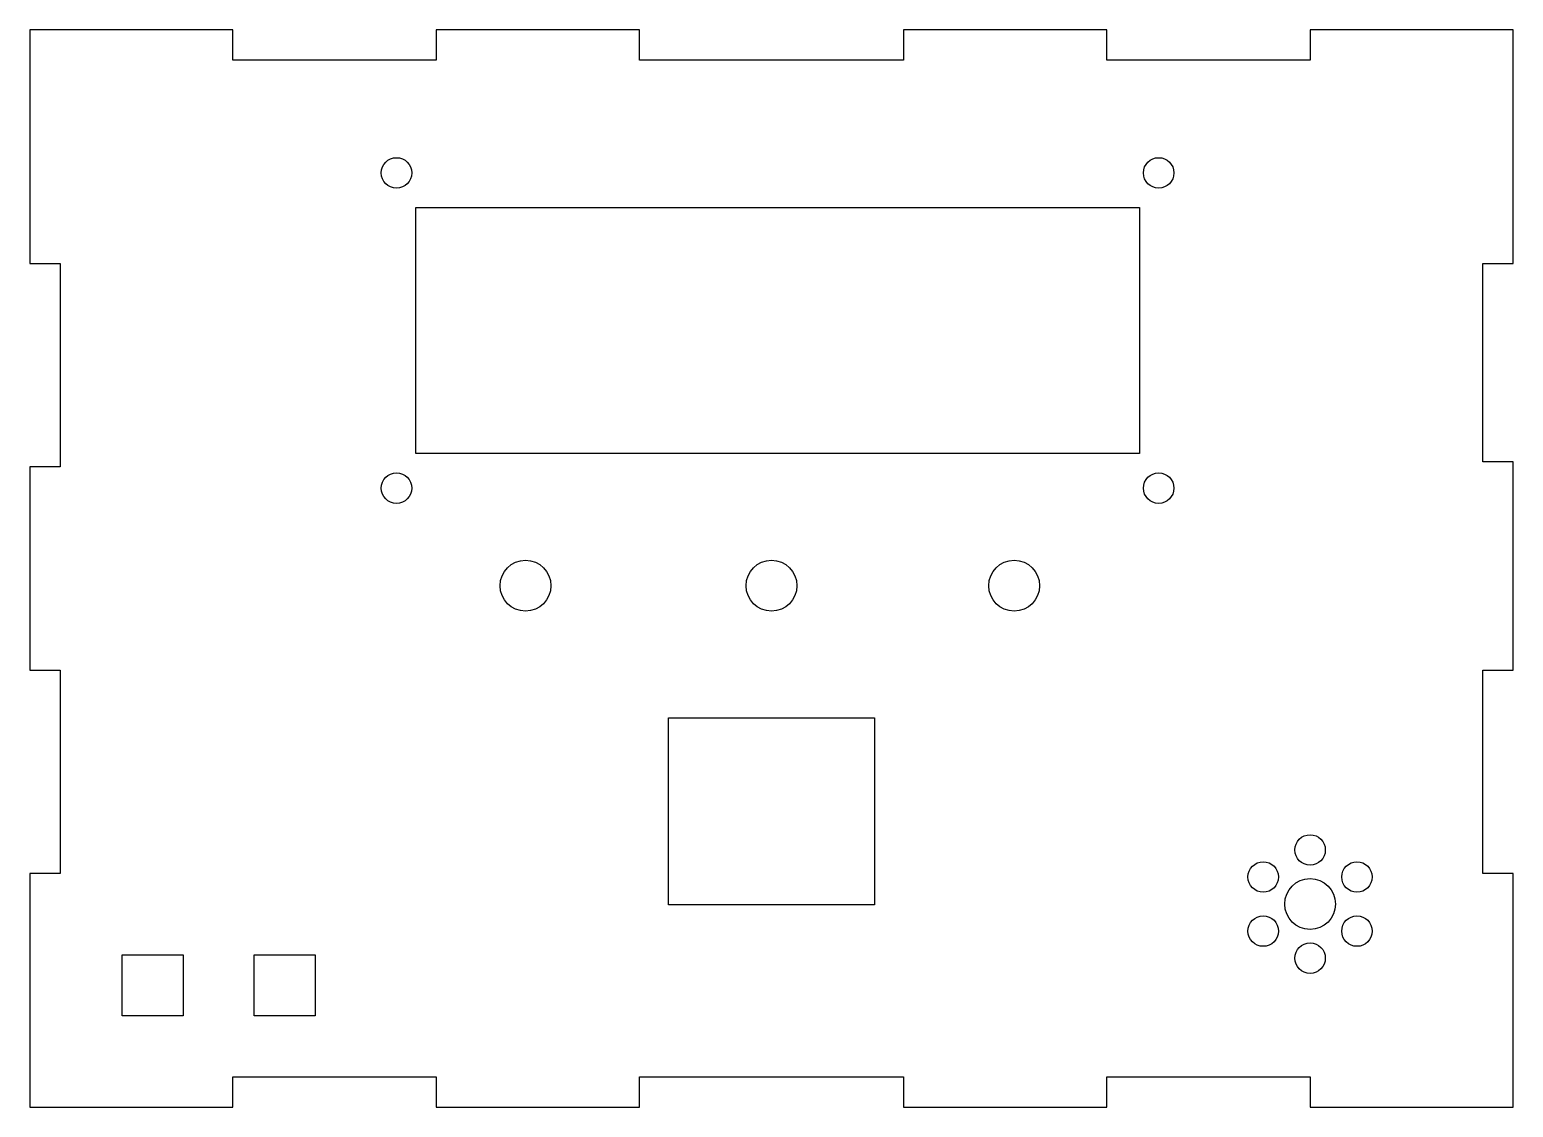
# Model space of a CAD drawing. Header units: millimetres. Extents: x -73 to 73, y -53 to 53.
import ezdxf

# ---------------------------------------------------------------- set-up
doc = ezdxf.new("R2010")
doc.units = ezdxf.units.MM

msp = doc.modelspace()

# ---------------------------------------------------------------- linework, layer by layer
for points in [[(-73, 53), (-73, 30.01), (-70, 30.01), (-70, 10.01), (-73, 10.01), (-73, -9.99), (-70, -9.99), (-70, -29.99), (-73, -29.99), (-73, -52.99), (-53, -52.99), (-53, -49.99), (-33, -49.99), (-33, -52.99), (-13, -52.99), (-13, -49.99), (13, -49.99), (13, -52.99), (33, -52.99), (33, -49.99), (53, -49.99), (53, -52.99), (73, -52.99), (73, -30), (70, -30), (70, -10), (73, -10), (73, 10.5), (70, 10.5), (70, 30.01), (73, 30.01), (73, 53), (53, 53), (53, 50.01), (33, 50.01), (33, 53), (13, 53), (13, 50.01), (-13, 50.01), (-13, 53), (-33, 53), (-33, 50.01), (-53, 50.01), (-53, 53)], [(-35, 35.51), (36.2, 35.51), (36.2, 11.31), (-35, 11.31)], [(-10.15, -14.69), (10.15, -14.69), (10.15, -33.09), (-10.15, -33.09)], [(-63.9, -43.99), (-63.9, -37.99), (-57.9, -37.99), (-57.9, -43.99)], [(-50.9, -37.99), (-44.9, -37.99), (-44.9, -43.99), (-50.9, -43.99)]]:
    msp.add_lwpolyline(points, close=True)
for centre, radius in [((-36.9, 38.91), 1.5), ((38.1, 38.91), 1.5), ((-36.9, 7.91), 1.5), ((38.1, 7.91), 1.5), ((-24.21, -1.69), 2.5), ((0, -1.69), 2.5), ((23.88, -1.69), 2.5), ((53, -27.68), 1.5), ((48.39, -30.34), 1.5), ((57.61, -30.34), 1.5), ((53, -33), 2.5), ((48.39, -35.66), 1.5), ((57.61, -35.66), 1.5), ((53, -38.32), 1.5)]:
    msp.add_circle(centre, radius)

doc.saveas('drawing.dxf')
